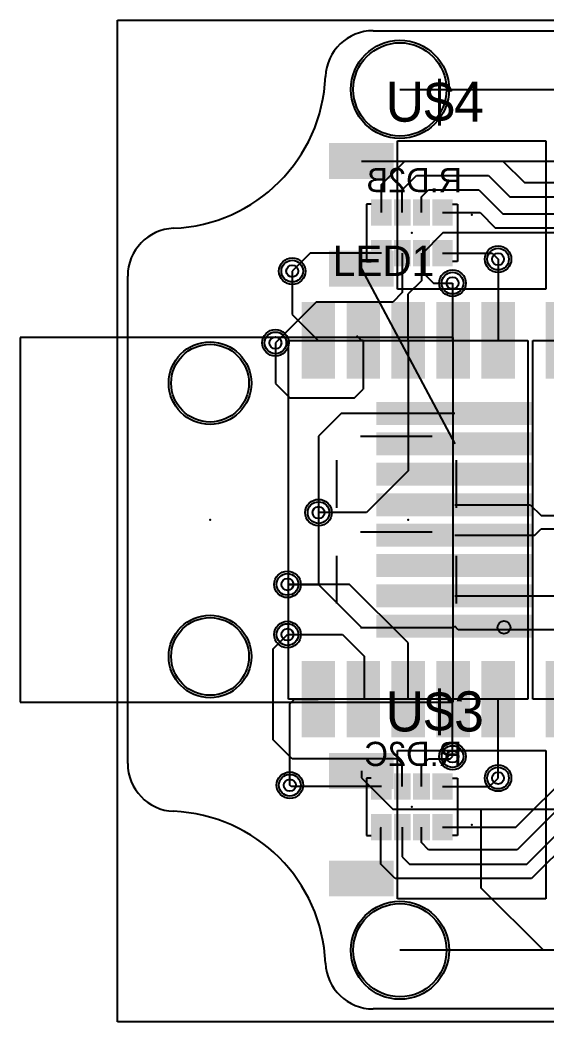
# Model space of a CAD drawing. Extents: x -32.4 to 32.4, y -21 to 20.9.
# Drawn here: x -32.38 to -10.36, y -21 to 20.9 of the extents above; entities that cross this region are included whole.
import ezdxf

# ---------------------------------------------------------------- set-up
doc = ezdxf.new("R2010")
doc.units = 0
for name, color, linetype in [('1', 22, 'CONTINUOUS'), ('16', 175, 'CONTINUOUS'), ('18', 82, 'CONTINUOUS'), ('19', 53, 'CONTINUOUS'), ('20', 7, 'CONTINUOUS'), ('21', 253, 'CONTINUOUS'), ('22', 253, 'CONTINUOUS'), ('23', 7, 'CONTINUOUS'), ('24', 7, 'CONTINUOUS'), ('25', 253, 'CONTINUOUS'), ('26', 253, 'CONTINUOUS'), ('29', 7, 'CONTINUOUS'), ('30', 253, 'CONTINUOUS'), ('31', 253, 'CONTINUOUS'), ('32', 253, 'CONTINUOUS'), ('40', 175, 'CONTINUOUS'), ('44', 253, 'CONTINUOUS'), ('51', 253, 'CONTINUOUS')]:
    doc.layers.add(name, color=color, linetype=linetype)

# ---------------------------------------------------------------- blocks, each defined once
blk = doc.blocks.new('RECT')
blk.add_solid([(-0.5, -0.5), (0.5, -0.5), (-0.5, 0.5), (0.5, 0.5)])
blk = doc.blocks.new('ROUNDV')
blk.add_circle((0, 0), 0.5)

msp = doc.modelspace()

# ---------------------------------------------------------------- linework, layer by layer
at = {"layer": '1'}
for p, q in [((-28.3, 20.9), (28.7, 20.9)), ((-28.3, -21), (-28.3, 20.9)), ((-18.11, 15), (-8.89, 15)), ((-14.7, 12), (-15.6, 11.1)), ((-6.6, 12), (-14.7, 12)), ((-15.6, 11.1), (-15.6, 10)), ((-12.4, 10.9), (-12.4, 7.51)), ((-21, 10.4), (-21, 8.59)), ((-15.6, 10), (-16.15, 9.45)), ((-14.3, 9.9), (-14.3, 7.53)), ((-16.15, 7.5), (-16.15, 9.45)), ((-21, 8.59), (-19.91, 7.5)), ((-18.1, 7.5), (-18.3, 7.7)), ((-21.7, 7.4), (-21.7, 5.7)), ((-18.03, 7.5), (-18.1, 7.5)), ((-18.03, 7.5), (-18.03, 5.47)), ((-16.15, 7.5), (-16.15, 2.05)), ((-14.3, 7.53), (-14.27, 7.5)), ((-12.4, 7.51), (-12.39, 7.5)), ((-21.7, 5.7), (-21.1, 5.1)), ((-18.4, 5.1), (-18.03, 5.47)), ((-21.1, 5.1), (-18.4, 5.1)), ((-16.15, 2.05), (-17.9, 0.3)), ((-17.9, 0.3), (-19.9, 0.3)), ((-18.6, -2.7), (-21.2, -2.7)), ((-16.15, -5.15), (-18.6, -2.7)), ((-21.2, -4.8), (-18.9, -4.8)), ((-18.9, -4.8), (-18, -5.7)), ((-16.15, -7.5), (-16.15, -5.15)), ((-18, -5.7), (-18, -7.47)), ((-21.1, -7.7), (-20.9, -7.5)), ((-20.9, -7.5), (-19.91, -7.5)), ((-18, -7.47), (-18.03, -7.5)), ((-14.3, -7.53), (-14.27, -7.5)), ((-14.3, -9.9), (-14.3, -7.53)), ((-12.4, -7.51), (-12.39, -7.5)), ((-12.4, -10.8), (-12.4, -7.51)), ((-21.1, -11.1), (-21.1, -7.7)), ((-18.11, -10.5), (-18.11, -10.79)), ((-18.11, -10.79), (-16.8, -12.1)), ((-16.8, -12.1), (-13.1, -12.1)), ((-13.1, -12.1), (-9.5, -12.1)), ((-13.1, -15.4), (-13.1, -12.1)), ((-10.5, -18), (-13.1, -15.4)), ((12.1, -18), (-10.5, -18)), ((28.7, -21), (-28.3, -21))]:
    msp.add_line(p, q, dxfattribs=at)
at = {"layer": '16'}
for p, q in [((-28.3, 20.9), (28.5, 20.9)), ((-28.3, -21), (-28.3, 20.9)), ((-17.275, 14.025), (-16.3, 15)), ((-16.3, 15), (-12.2, 15)), ((-12.2, 15), (-11.3, 14.1)), ((-16.4, 13.8), (-15.8, 14.4)), ((-15.8, 14.4), (-12.8, 14.4)), ((-12.8, 14.4), (-11.9, 13.5)), ((-17.275, 12.85), (-17.275, 14.025)), ((-11.3, 14.1), (-0.5, 14.1)), ((-16.4, 12.85), (-16.4, 13.8)), ((-15.6, 13.5), (-15.3, 13.8)), ((-15.6, 12.85), (-15.6, 13.5)), ((-15.3, 13.8), (-13.2, 13.8)), ((-13.2, 13.8), (-12.2, 12.8)), ((-11.9, 13.5), (-0.8, 13.5)), ((-14.725, 12.85), (-13.15, 12.85)), ((-13.15, 12.85), (-12.5, 12.2)), ((-12.2, 12.8), (-0.9, 12.8)), ((-1.1, 12.2), (-12.5, 12.2)), ((-20.25, 11.15), (-21, 10.4)), ((-17.275, 11.15), (-20.25, 11.15)), ((-16.4, 11.15), (-16.4, 9.5)), ((-15.6, 11.15), (-15.6, 10.4)), ((-14.725, 11.15), (-12.65, 11.15)), ((-12.65, 11.15), (-12.4, 10.9)), ((-15.6, 10.4), (-15.1, 9.9)), ((-15.1, 9.9), (-14.3, 9.9)), ((-16.4, 9.5), (-16.8, 9.1)), ((-20, 9.1), (-21.7, 7.4)), ((-16.8, 9.1), (-20, 9.1)), ((-18.955, 4.445), (-19.9, 3.5)), ((-14.21, 4.445), (-18.955, 4.445)), ((-19.9, 3.5), (-19.9, 0.3)), ((-14.21, 0.63), (-11.0506, 0.63)), ((-11.0506, 0.63), (-10.6, 0.1794)), ((-19.9, 0.3), (-19.9, -2.7)), ((-10.6, 0.1794), (-8.9157, 0.1794)), ((-10.8606, -0.64), (-10.6, -0.3794)), ((-10.6, -0.3794), (-8.6843, -0.3794)), ((-14.21, -0.64), (-10.8606, -0.64)), ((-21.2, -2.7), (-19.9, -2.7)), ((-19.9, -2.7), (-18.1, -4.5)), ((-14.21, -3.18), (-9.48, -3.18)), ((-18.1, -4.5), (-14.26, -4.5)), ((-14.26, -4.5), (-14.21, -4.45)), ((-14.06, -4.6), (-14.21, -4.45)), ((-8.1, -4.6), (-14.06, -4.6)), ((-21.8, -5.4), (-21.2, -4.8)), ((-21.8, -9.2), (-21.8, -5.4)), ((-21, -10), (-21.8, -9.2)), ((-16.6, -10), (-21, -10)), ((-16.4, -10.2), (-16.6, -10)), ((-15.6, -10.3), (-15.3, -10)), ((-15.3, -10), (-14.4, -10)), ((-14.4, -10), (-14.3, -9.9)), ((-16.4, -11.15), (-16.4, -10.2)), ((-15.6, -11.15), (-15.6, -10.3)), ((-11.65, -12.85), (-9.2, -10.4)), ((-12.75, -11.15), (-12.4, -10.8)), ((-21.05, -11.15), (-21.1, -11.1)), ((-17.275, -11.15), (-21.05, -11.15)), ((-14.725, -11.15), (-12.75, -11.15)), ((-8.8, -11), (-11.6, -13.8)), ((-11.2, -14.4), (-8.4, -11.6)), ((-8.2, -12.2), (-11, -15)), ((-17.3, -12.875), (-17.275, -12.85)), ((-17.3, -14.4), (-17.3, -12.875)), ((-16.4, -12.85), (-16.4, -14.1)), ((-15.6, -13.5), (-15.6, -12.85)), ((-14.725, -12.85), (-11.65, -12.85)), ((-15.3, -13.8), (-15.6, -13.5)), ((-11.6, -13.8), (-15.3, -13.8)), ((-16.4, -14.1), (-16.1, -14.4)), ((-16.7, -15), (-17.3, -14.4)), ((-16.1, -14.4), (-11.2, -14.4)), ((-11, -15), (-16.7, -15)), ((28.5, -21), (-28.3, -21))]:
    msp.add_line(p, q, dxfattribs=at)
at = {"layer": '19'}
for p, q in [((-16.5, 18), (16.5, 18)), ((-18.11, 10.5), (-14.21, 3.175)), ((16.5, -18), (-16.5, -18))]:
    msp.add_line(p, q, dxfattribs=at)
at = {"layer": '20'}
for p, q in [((-17.6127, 20.455), (17.6127, 20.455)), ((-27.875, -10.1927), (-27.875, 10.1927)), ((17.6127, -20.455), (-17.6127, -20.455))]:
    msp.add_line(p, q, dxfattribs=at)
for centre, radius in [((-16.5, 18), 1.95), ((-24.435, 5.715), 1.625), ((-24.435, -5.715), 1.625), ((-16.5, -18), 1.95)]:
    msp.add_circle(centre, radius, dxfattribs=at)
for centre, radius, start, end in [((-17.6127, 18.455), 2, 90, 177.5774), ((-26.24, 18.82), 6.635, 272.4226, 357.5774), ((-25.875, 10.1927), 2, 92.4226, 180), ((-25.875, -10.1927), 2, 180, 267.5774), ((-26.24, -18.82), 6.635, 2.4226, 87.5774), ((-17.6127, -18.455), 2, 182.4226, 270)]:
    msp.add_arc(centre, radius, start, end, dxfattribs=at)
at = {"layer": '21'}
for p, q in [((-16.6, 15.85), (-10.4, 15.85)), ((-16.6, 9.65), (-16.6, 15.85)), ((-10.4, 15.85), (-10.4, 9.65)), ((-10.4, 9.65), (-16.6, 9.65)), ((-21.15, 7.5), (-11.15, 7.5)), ((-21.15, -7.5), (-21.15, 7.5)), ((-11.15, 7.5), (-11.15, -7.5)), ((-10.95, 7.5), (-0.95, 7.5)), ((-10.95, -7.5), (-10.95, 7.5)), ((-11.15, -7.5), (-21.15, -7.5)), ((-0.95, -7.5), (-10.95, -7.5)), ((-16.6, -9.65), (-10.4, -9.65)), ((-16.6, -15.85), (-16.6, -9.65)), ((-10.4, -9.65), (-10.4, -15.85)), ((-10.4, -15.85), (-16.6, -15.85))]:
    msp.add_line(p, q, dxfattribs=at)
at = {"layer": '22'}
for p, q in [((-17.7, 13.2), (-17.9, 13.2)), ((-17.9, 13.2), (-17.9, 10.8)), ((-14.3, 13.2), (-14.1, 13.2)), ((-14.1, 13.2), (-14.1, 10.8)), ((-17.9, 10.8), (-17.7, 10.8)), ((-14.1, 10.8), (-14.3, 10.8)), ((-14.275, 7.62), (-32.375, 7.62)), ((-32.375, 7.62), (-32.375, -7.62)), ((-14.275, -7.62), (-14.275, 7.62)), ((-32.375, -7.62), (-14.275, -7.62)), ((-17.7, -10.8), (-17.9, -10.8)), ((-17.9, -10.8), (-17.9, -13.2)), ((-14.3, -10.8), (-14.1, -10.8)), ((-14.1, -10.8), (-14.1, -13.2)), ((-17.9, -13.2), (-17.7, -13.2)), ((-14.1, -13.2), (-14.3, -13.2))]:
    msp.add_line(p, q, dxfattribs=at)
at = {"layer": '23'}
for p in [(-13.5, 12.75), (-16.15, 0), (-13.5, -12.75)]:
    msp.add_point(p, dxfattribs=at)
at = {"layer": '24'}
for p in [(-16, 12), (-24.435, 0), (-16, -12)]:
    msp.add_point(p, dxfattribs=at)
at = {"layer": '29'}
for centre, radius in [((-16.5, 18), 2.0516), ((-24.435, 5.715), 1.7266), ((-24.435, -5.715), 1.7266), ((-16.5, -18), 2.0516)]:
    msp.add_circle(centre, radius, dxfattribs=at)
at = {"layer": '30'}
for centre, radius in [((-16.5, 18), 2.0516), ((-24.435, 5.715), 1.7266), ((-24.435, -5.715), 1.7266), ((-16.5, -18), 2.0516)]:
    msp.add_circle(centre, radius, dxfattribs=at)
at = {"layer": '40'}
for p, q in [((-14.275, 7.62), (-32.375, 7.62)), ((-32.375, 7.62), (-32.375, -7.62)), ((-14.275, -7.62), (-14.275, 7.62)), ((-32.375, -7.62), (-14.275, -7.62))]:
    msp.add_line(p, q, dxfattribs=at)
at = {"layer": '44'}
for centre in [(-12.4, 10.9), (-21, 10.4), (-14.3, 9.9), (-21.7, 7.4), (-19.9, 0.3), (-21.2, -2.7), (-21.2, -4.8), (-14.3, -9.9), (-21.1, -11.1), (-12.4, -10.8)]:
    msp.add_circle(centre, 0.25, dxfattribs=at)
at = {"layer": '51'}
for p, q in [((-18.15, 3.5), (-15.15, 3.5)), ((-19.15, 2.5), (-19.15, 0.5)), ((-14.15, 2.5), (-14.15, 0.5)), ((-18.15, -0.5), (-15.15, -0.5)), ((-19.15, -1.5), (-19.15, -3.5)), ((-14.15, -1.5), (-14.15, -3.5)), ((-18.15, -4.5), (-15.15, -4.5))]:
    msp.add_line(p, q, dxfattribs=at)
msp.add_circle((-12.15, -4.5), 0.2687, dxfattribs=at)

# ---------------------------------------------------------------- block references
at = {"layer": '1'}
for p, xscale, yscale in [((-18.11, 15), 2.5, 1.3), ((-18.11, 10.5), 2.5, 1.3), ((-19.91, 7.5), 1.2, 3), ((-18.03, 7.5), 1.2, 3), ((-16.15, 7.5), 1.2, 3), ((-14.27, 7.5), 1.2, 3), ((-12.39, 7.5), 1.2, 3), ((-19.91, -7.5), 1.2, 3), ((-18.03, -7.5), 1.2, 3), ((-16.15, -7.5), 1.2, 3), ((-14.27, -7.5), 1.2, 3), ((-12.39, -7.5), 1.2, 3), ((-18.11, -10.5), 2.5, 1.3), ((-18.11, -15), 2.5, 1.3)]:
    msp.add_blockref('RECT', p, dxfattribs=dict(at, xscale=xscale, yscale=yscale))
at = {"layer": '16', "yscale": 0.9, "rotation": 180}
for p, xscale in [((-17.275, 12.85), 0.65), ((-16.4, 12.85), 0.5), ((-15.6, 12.85), 0.5), ((-14.725, 12.85), 0.65), ((-17.275, 11.15), 0.65), ((-16.4, 11.15), 0.5), ((-15.6, 11.15), 0.5), ((-14.725, 11.15), 0.65), ((-17.275, -11.15), 0.65), ((-16.4, -11.15), 0.5), ((-15.6, -11.15), 0.5), ((-14.725, -11.15), 0.65), ((-17.275, -12.85), 0.65), ((-16.4, -12.85), 0.5), ((-15.6, -12.85), 0.5), ((-14.725, -12.85), 0.65)]:
    msp.add_blockref('RECT', p, dxfattribs=dict(at, xscale=xscale))
at = {"layer": '16', "xscale": 6.35, "yscale": 0.76}
for p in [(-14.21, 4.445), (-14.21, 3.175), (-14.21, 1.905), (-14.21, 0.63), (-14.21, -0.64), (-14.21, -1.91), (-14.21, -3.18), (-14.21, -4.45)]:
    msp.add_blockref('RECT', p, dxfattribs=at)
at = {"layer": '18', "xscale": 0.9064, "yscale": 0.9064}
for p in [(-12.4, 10.9), (-12.4, 10.9), (-21, 10.4), (-21, 10.4), (-14.3, 9.9), (-14.3, 9.9), (-21.7, 7.4), (-21.7, 7.4), (-19.9, 0.3), (-19.9, 0.3), (-21.2, -2.7), (-21.2, -2.7), (-21.2, -4.8), (-21.2, -4.8), (-14.3, -9.9), (-14.3, -9.9), (-12.4, -10.8), (-12.4, -10.8), (-21.1, -11.1), (-21.1, -11.1)]:
    msp.add_blockref('ROUNDV', p, dxfattribs=at)
at = {"layer": '29'}
for name, p, xscale, yscale in [('RECT', (-18.11, 15), 2.7032, 1.5032), ('ROUNDV', (-12.4, 10.9), 1.1096, 1.1096), ('ROUNDV', (-21, 10.4), 1.1096, 1.1096), ('RECT', (-18.11, 10.5), 2.7032, 1.5032), ('ROUNDV', (-14.3, 9.9), 1.1096, 1.1096), ('RECT', (-19.91, 7.5), 1.4032, 3.2032), ('RECT', (-18.03, 7.5), 1.4032, 3.2032), ('RECT', (-16.15, 7.5), 1.4032, 3.2032), ('RECT', (-14.27, 7.5), 1.4032, 3.2032), ('RECT', (-12.39, 7.5), 1.4032, 3.2032), ('RECT', (-9.71, 7.5), 1.4032, 3.2032), ('ROUNDV', (-21.7, 7.4), 1.1096, 1.1096), ('ROUNDV', (-19.9, 0.3), 1.1096, 1.1096), ('ROUNDV', (-21.2, -2.7), 1.1096, 1.1096), ('ROUNDV', (-21.2, -4.8), 1.1096, 1.1096), ('RECT', (-19.91, -7.5), 1.4032, 3.2032), ('RECT', (-18.03, -7.5), 1.4032, 3.2032), ('RECT', (-16.15, -7.5), 1.4032, 3.2032), ('RECT', (-14.27, -7.5), 1.4032, 3.2032), ('RECT', (-12.39, -7.5), 1.4032, 3.2032), ('RECT', (-9.71, -7.5), 1.4032, 3.2032), ('ROUNDV', (-14.3, -9.9), 1.1096, 1.1096), ('RECT', (-18.11, -10.5), 2.7032, 1.5032), ('ROUNDV', (-12.4, -10.8), 1.1096, 1.1096), ('ROUNDV', (-21.1, -11.1), 1.1096, 1.1096), ('RECT', (-18.11, -15), 2.7032, 1.5032)]:
    msp.add_blockref(name, p, dxfattribs=dict(at, xscale=xscale, yscale=yscale))
at = {"layer": '30', "yscale": 1.1032, "rotation": 180}
for p, xscale in [((-17.275, 12.85), 0.8532), ((-16.4, 12.85), 0.7032), ((-15.6, 12.85), 0.7032), ((-14.725, 12.85), 0.8532), ((-17.275, 11.15), 0.8532), ((-16.4, 11.15), 0.7032), ((-15.6, 11.15), 0.7032), ((-14.725, 11.15), 0.8532), ((-17.275, -11.15), 0.8532), ((-16.4, -11.15), 0.7032), ((-15.6, -11.15), 0.7032), ((-14.725, -11.15), 0.8532), ((-17.275, -12.85), 0.8532), ((-16.4, -12.85), 0.7032), ((-15.6, -12.85), 0.7032), ((-14.725, -12.85), 0.8532)]:
    msp.add_blockref('RECT', p, dxfattribs=dict(at, xscale=xscale))
at = {"layer": '30'}
for name, p, xscale, yscale in [('ROUNDV', (-12.4, 10.9), 1.1096, 1.1096), ('ROUNDV', (-21, 10.4), 1.1096, 1.1096), ('ROUNDV', (-14.3, 9.9), 1.1096, 1.1096), ('ROUNDV', (-21.7, 7.4), 1.1096, 1.1096), ('RECT', (-14.21, 4.445), 6.5532, 0.9632), ('RECT', (-14.21, 3.175), 6.5532, 0.9632), ('RECT', (-14.21, 1.905), 6.5532, 0.9632), ('ROUNDV', (-19.9, 0.3), 1.1096, 1.1096), ('RECT', (-14.21, 0.63), 6.5532, 0.9632), ('RECT', (-14.21, -0.64), 6.5532, 0.9632), ('RECT', (-14.21, -1.91), 6.5532, 0.9632), ('ROUNDV', (-21.2, -2.7), 1.1096, 1.1096), ('RECT', (-14.21, -3.18), 6.5532, 0.9632), ('RECT', (-14.21, -4.45), 6.5532, 0.9632), ('ROUNDV', (-21.2, -4.8), 1.1096, 1.1096), ('ROUNDV', (-14.3, -9.9), 1.1096, 1.1096), ('ROUNDV', (-12.4, -10.8), 1.1096, 1.1096), ('ROUNDV', (-21.1, -11.1), 1.1096, 1.1096)]:
    msp.add_blockref(name, p, dxfattribs=dict(at, xscale=xscale, yscale=yscale))
at = {"layer": '31'}
for p, xscale, yscale in [((-18.11, 15), 2.5, 1.3), ((-18.11, 10.5), 2.5, 1.3), ((-19.91, 7.5), 1.2, 3), ((-18.03, 7.5), 1.2, 3), ((-16.15, 7.5), 1.2, 3), ((-14.27, 7.5), 1.2, 3), ((-12.39, 7.5), 1.2, 3), ((-19.91, -7.5), 1.2, 3), ((-18.03, -7.5), 1.2, 3), ((-16.15, -7.5), 1.2, 3), ((-14.27, -7.5), 1.2, 3), ((-12.39, -7.5), 1.2, 3), ((-18.11, -10.5), 2.5, 1.3), ((-18.11, -15), 2.5, 1.3)]:
    msp.add_blockref('RECT', p, dxfattribs=dict(at, xscale=xscale, yscale=yscale))
at = {"layer": '32', "yscale": 0.9, "rotation": 180}
for p, xscale in [((-17.275, 12.85), 0.65), ((-16.4, 12.85), 0.5), ((-15.6, 12.85), 0.5), ((-14.725, 12.85), 0.65), ((-17.275, 11.15), 0.65), ((-16.4, 11.15), 0.5), ((-15.6, 11.15), 0.5), ((-14.725, 11.15), 0.65), ((-17.275, -11.15), 0.65), ((-16.4, -11.15), 0.5), ((-15.6, -11.15), 0.5), ((-14.725, -11.15), 0.65), ((-17.275, -12.85), 0.65), ((-16.4, -12.85), 0.5), ((-15.6, -12.85), 0.5), ((-14.725, -12.85), 0.65)]:
    msp.add_blockref('RECT', p, dxfattribs=dict(at, xscale=xscale))
at = {"layer": '32', "xscale": 6.35, "yscale": 0.76}
for p in [(-14.21, 4.445), (-14.21, 3.175), (-14.21, 1.905), (-14.21, 0.63), (-14.21, -0.64), (-14.21, -1.91), (-14.21, -3.18), (-14.21, -4.45)]:
    msp.add_blockref('RECT', p, dxfattribs=at)

# ---------------------------------------------------------------- texts
at = {"layer": '25'}
for s, height, p in [('U$4', 1.6764, (-17.1, 16.65)), ('LED1', 1.27, (-19.31, 10.19)), ('U$3', 1.6764, (-17.1, -8.85))]:
    msp.add_text(s, height=height, dxfattribs=at).set_placement(p)
at = {"layer": '26', "text_generation_flag": 2}
for s, p in [('R.D2B', (-13.9, 13.7)), ('R.D2C', (-13.9, -10.3))]:
    msp.add_text(s, height=1.016, dxfattribs=at).set_placement(p)

doc.saveas('drawing.dxf')
